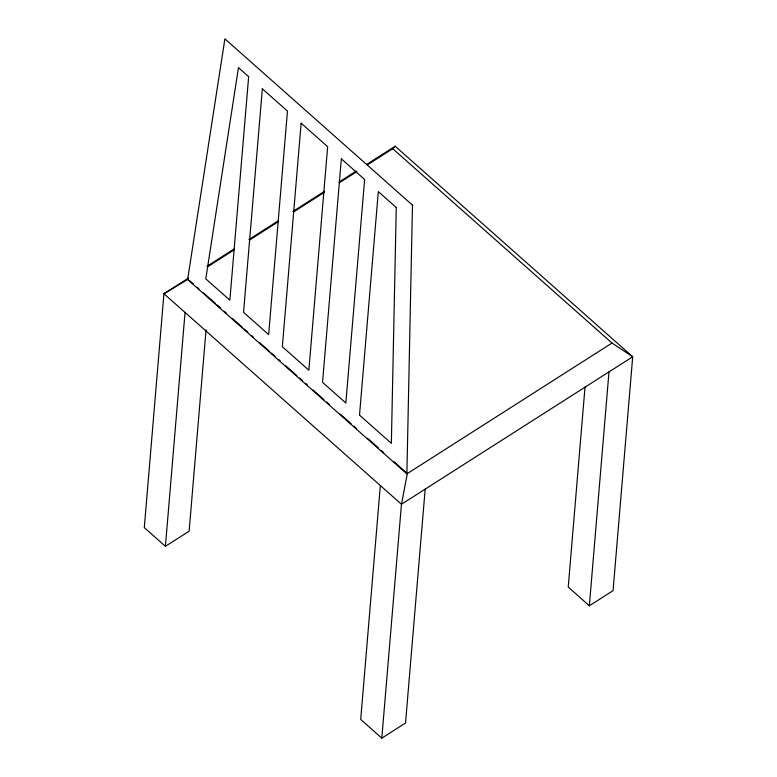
<?xml version="1.0" encoding="UTF-8"?>
<svg xmlns="http://www.w3.org/2000/svg" width="777" height="777" viewBox="0 0 777 777"><rect width="100%" height="100%" fill="white"/><g stroke="black" fill="none" stroke-linecap="round" stroke-linejoin="round"><path stroke-width="1.17" d="M188.5 278.069L163.937 293.735L144.299 527.622L165.414 546.328L185.052 312.441M206.041 329.866L189.132 531.206L165.414 546.328M380.341 485.547L360.703 719.434L381.808 738.15L405.526 723.018L425.174 489.131M381.808 738.15L401.456 504.263L407.333 473.572L611.994 343.055L632.701 356.769L613.063 590.656L589.345 605.778L568.23 587.072L585.032 386.936M589.345 605.778L608.983 371.892M367.162 165.025L392.744 148.708L395.192 146.231L632.701 356.769L401.456 504.263L163.937 293.735L188.083 279.225M206.915 266.317L234.547 248.698M248.873 239.559L278.545 220.639M292.871 211.499L324.582 191.268M338.908 182.129L356.303 171.037M366.54 164.51L395.192 146.231M207.527 266.832L234.13 249.864M249.485 240.074L278.137 221.795M293.483 212.014L324.184 192.434M339.53 182.644L356.925 171.552M392.744 148.708L611.994 343.055M189.899 280.837L193.522 284.042M197.144 287.257L198.951 288.859M203.487 292.88L215.268 303.321M217.074 304.924L220.697 308.139M224.32 311.354L226.136 312.956M232.478 318.58L242.443 327.408M244.26 329.021L247.882 332.226M251.505 335.441L253.312 337.053M259.654 342.667L269.619 351.505M271.435 353.108L275.058 356.322M278.681 359.537L280.497 361.14M285.926 365.957L296.804 375.592M299.524 378.001L302.243 380.419M305.866 383.624L307.673 385.237M313.112 390.054L323.98 399.689M326.699 402.097L329.419 404.506M340.287 414.141L351.165 423.786M353.885 426.194L356.594 428.603M367.472 438.238L378.341 447.873M381.06 450.281L383.78 452.69M393.745 461.528L407.333 473.572M396.27 207.517L391.355 443.346L359.518 415.122L378.321 191.608L396.27 207.517M412.47 205.128L406.886 473.863L187.626 279.516L224.893 38.85L412.47 205.128M248.659 76.67L229.856 300.184L205.779 278.846L238.471 67.648L248.659 76.67M262.344 88.811L243.541 312.325L268.657 334.586L287.461 111.072L262.344 88.811M301.146 123.203L282.342 346.717L308.857 370.211L327.651 146.698L301.146 123.203M341.346 158.829L322.542 382.342L345.833 402.991L364.636 179.477L341.346 158.829"/></g></svg>
